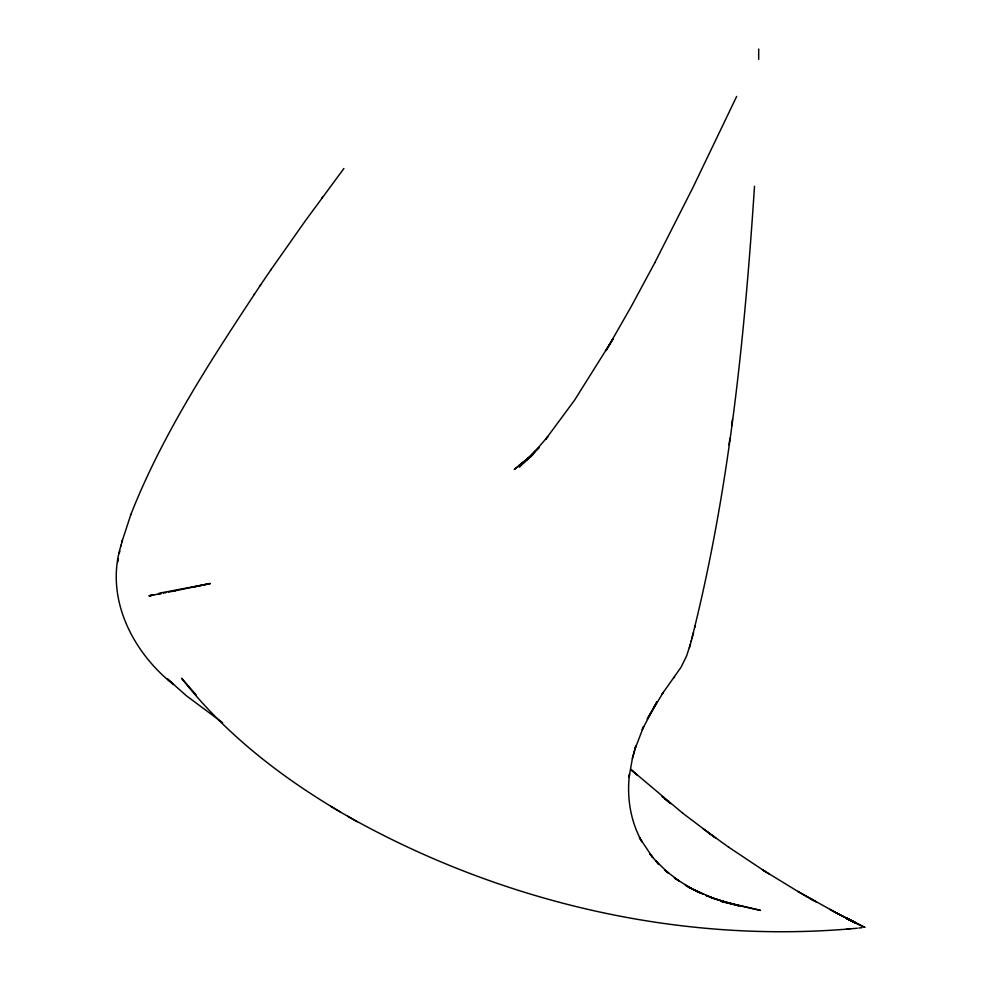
<?xml version="1.0" encoding="UTF-8"?>
<svg xmlns="http://www.w3.org/2000/svg" width="981" height="981" viewBox="0 0 981 981"><rect width="100%" height="100%" fill="white"/><g stroke="black" fill="none" stroke-linecap="round" stroke-linejoin="round"><path stroke-width="1.47" d="M758.681 59.375L758.705 49.05M754.512 186.267C744.371 340.358 728.834 495.184 690.17 645.032M729.006 444.884L729.925 438.262M731.618 425.754L732.5 419.377M121.252 544.749C104.403 596.988 132.079 651.899 173.465 684.505L167.481 678.913L186.243 695.639L222.613 722.727M117.745 562.088L117.953 560.838M118.076 560.041L118.272 558.802M119.241 553.615L119.805 550.93M632.402 758.399L635.725 746.296L632.402 758.399L629.066 777.222L629.459 774.475C626.687 797.565 630.525 821.6 642.065 841.943L639.367 837.541L652.721 857.541L649.618 853.544L658.803 864.457L655.553 860.656L668.809 873.409L664.542 869.84L679.392 881.22L674.364 877.946L690.869 888.173L685.351 885.205L699.649 892.771L688.343 887.143L712.157 897.811L706.026 895.481L723.463 901.588L711.09 897.689L738.865 905.843L721.942 901.257L760.557 910.405L721.44 901.662M122.11 541.365L120.908 546.11M694.879 627.374L695.357 625.424M121.975 541.868L122.208 541.009M122.269 540.776L130.914 514.338M122.073 541.512L122.306 540.641M691.899 638.729L693.518 632.659M122.171 541.144L122.404 540.273M691.164 641.427L691.433 640.446M690.44 644.063L686.553 656.019L681.133 667.105L662.224 693.898L663.352 692.243L647.202 719.073L657.074 701.574L642.236 729.582L643.634 726.492L634.903 749.276M690.072 645.363L689.435 647.619M130.718 514.853C163.042 432.596 212.252 358.212 260.664 284.797M736.67 96.42L693.003 187.396L654.683 262.957M654.756 262.822L630.918 307.09L606.037 350.56L613.407 338.273L574.425 400.395L545.534 439.427L547.778 436.668L532.524 454.228L535.479 450.978L519.415 466.981L539.01 447.63L522.959 463.29L531.616 455.711L514.252 469.47L530.758 456.496M253.993 294.705L254.459 294.018M259.94 285.863L271.148 269.419M270.584 270.241L305.165 221.056L343.914 168.474M321.976 197.966L322.467 197.291M673.922 677.822L674.572 676.976M529.654 457.244L519.17 465.313L531.236 456.202M530.66 456.668L524.492 461.168L532.708 455.012M524.492 461.168L530.181 457.011M158.971 593.26L210.142 583.548L174.36 590.954M193.649 587.03L210.142 583.548M168.389 592.132L175.403 590.758M161.142 593.53L158.211 594.094L160.81 593.603M163.398 593.1L165.997 592.61M149.37 595.761L157.733 594.192M148.928 595.847L152.742 595.136M153.649 594.964L149.811 595.675L153.195 595.05M861.784 927.719L858.816 928.038M855.775 928.357C680.507 944.47 500.813 902.324 347.728 816.278M856.585 928.271L857.308 928.198M849.828 928.933L846.762 929.203L848.381 929.056M694.303 889.988L703.5 894.39M864.752 927.388L846.309 918.204L864.752 927.388L847.13 918.621L855.898 923.011M836.155 912.784L855.751 922.913L846.64 918.29L855.702 922.9L853.556 921.809M851.398 920.718L855.849 922.974M840.043 914.844L853.544 921.797L851.25 920.632M851.287 920.656L846.799 918.351L849.043 919.504L847.952 918.939M846.824 918.363L844.58 917.21M843.452 916.622L841.772 915.739M841.195 915.445L832.771 910.981M840.067 914.856L837.271 913.385M836.695 913.078L798.963 892.085L762.899 870.049L767.485 872.967M833.286 911.263L835.542 912.465M829.938 909.461L832.195 910.675L831.643 910.38M806.529 896.45L816.548 902.128M810.76 898.878L815.321 901.429M812.072 899.614L809.865 898.363M807.682 897.112L797.786 891.398M803.316 894.611L804.408 895.236M196.396 695.21L181.583 678.227C224.502 733.273 280.615 776.817 340.481 812.035M330.707 806.357L357.17 821.747M769.545 874.255L767.375 872.882M765.315 871.582L728.638 847.167M728.809 847.29L703.095 828.773M707.326 831.9L715.823 838.093M714.07 836.83L682.592 813.102M682.825 813.286L630.66 769.312L635.185 773.384M670.207 803.218L670.71 803.623L662.028 796.511M668.662 801.968L664.591 798.62M634.584 772.844L637.147 775.137M631.286 769.864L633.236 771.63"/></g></svg>
